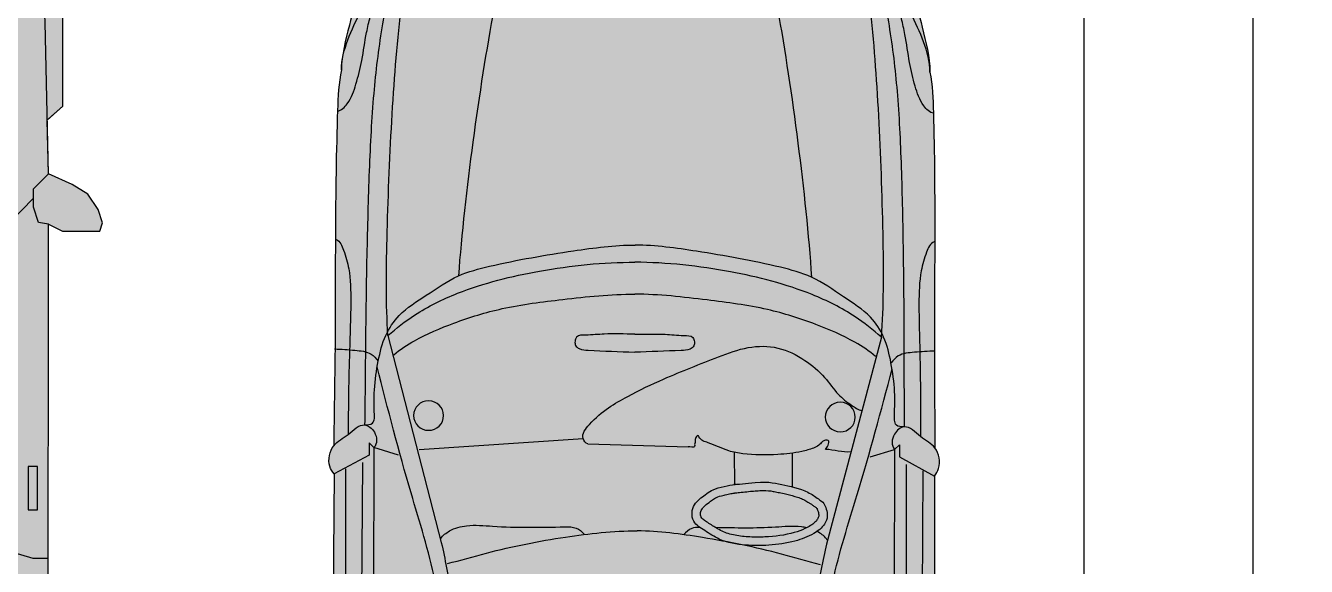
# Model space of a CAD drawing. Header units: metres. Extents: x 231 to 394, y -324 to -29.
# Drawn here: x 289.389 to 293.338, y -73.939 to -72.272 of the extents above; entities that cross this region are included whole.
import ezdxf

# ---------------------------------------------------------------- set-up
doc = ezdxf.new("R2010")
doc.units = ezdxf.units.M
for name, color, linetype in [('A-ACABADOS PISOS', 1, 'Continuous'), ('A-PISO', 30, 'Continuous'), ('AR-01-REC$0$A-AUTOS', 8, 'Continuous'), ('AR-01-REC$0$A-EXTERIOR', 8, 'Continuous')]:
    doc.layers.add(name, color=color, linetype=linetype)

# ---------------------------------------------------------------- blocks, each defined once
blk = doc.blocks.new('AR-01-REC$0$Honda Accord')
at = {"ltscale": 0.05, "true_color": 0xffffff}
h = blk.add_hatch(color=7, dxfattribs=at)
edge = h.paths.add_edge_path()
edge.add_spline(control_points=[(1.850993343818545, 3.040378769126846), (1.856412858430674, 3.047543158857706), (1.872934250810459, 3.073910134531388), (1.864920385917145, 3.110430999691628), (1.851880024788584, 3.127178845381195)], knot_values=[0, 0, 0, 0, 0.0248639989917332, 0.0846266562194066, 0.0846266562194066, 0.0846266562194066, 0.0846266562194066], degree=3, periodic=0)
edge.add_spline(control_points=[(1.85188002478995, 3.127178845379488), (1.85095896200832, 3.226073298316691), (1.846736977442589, 3.438807280154037), (1.847969206601279, 3.767517728378493), (1.843830004636489, 4.087728698668111), (1.836941754745995, 4.245367442590577), (1.828595884254839, 4.285800317096459)], knot_values=[0, 0, 0, 0, 0.2754165149917851, 0.5926247347584975, 0.9147883381493424, 1.029685620385832, 1.029685620385832, 1.029685620385832, 1.029685620385832], degree=3, periodic=0)
edge.add_spline(control_points=[(1.828595884254839, 4.285800317096459), (1.827519768373606, 4.332384869896487), (1.805497466679554, 4.416685626869025), (1.774440097301495, 4.538414691644562), (1.727458870171377, 4.642120489906233), (1.668860962258603, 4.732750068823406), (1.568894685924389, 4.806097547287206), (1.388985310057677, 4.908034647512637), (1.150749882668067, 4.917908970055805), (0.977374577037752, 4.93403560030481), (0.9188005445892904, 4.933824406377198)], knot_values=[0, 0, 0, 0, 0.1297640772883106, 0.2395322586305987, 0.349620480456465, 0.4450788961101054, 0.5341269358503383, 0.6880612609964615, 1.006703813721257, 1.167094244499252, 1.167094244499252, 1.167094244499252, 1.167094244499252], degree=3, periodic=0)
edge.add_spline(control_points=[(0.9188005445892904, 4.933824406377198), (0.8602265121408285, 4.933613212449586), (0.6869720048178201, 4.916236777320137), (0.4488139761861893, 4.904644775442534), (0.2696443551615479, 4.801412983687328), (0.1702095929204878, 4.727346546894181), (0.1122667462208559, 4.636296769833506), (0.066034572005295, 4.532254882292818), (0.0358558088363187, 4.410305025149), (0.0144419797046302, 4.325847655310893), (0.0137018170025007, 4.279256553755542)], knot_values=[0, 0, 0, 0, 0.1603904307779931, 0.4790329835027907, 0.6329673086489139, 0.7220153483891468, 0.8174737640427872, 0.9275619858686533, 1.03733016721094, 1.167094244499252, 1.167094244499252, 1.167094244499252, 1.167094244499252], degree=3, periodic=0)
edge.add_spline(control_points=[(0.0137018170025007, 4.279256553755542), (0.0056477284262845, 4.238764547726304), (-0.0001035958859726, 4.081080230685188), (-0.0022941757835307, 3.7608464377995), (0.0013083805290838, 3.432153421827706), (-0.0013794513028794, 3.219394526027484), (-0.0015873537674603, 3.120496002504863)], knot_values=[0, 0, 0, 0, 0.1148972822364895, 0.4370608856273348, 0.7542691053940473, 1.029685620385832, 1.029685620385832, 1.029685620385832, 1.029685620385832], degree=3, periodic=0)
edge.add_spline(control_points=[(-0.0015873537664939, 3.120496002506002), (-0.0145066056930697, 3.103654557103368), (-0.0222569071377999, 3.067076852827767), (-0.0055458097981765, 3.040829699876667), (-7.47730666982e-05, 3.033704577005435)], knot_values=[0, 0, 0, 0, 0.0597626572267513, 0.0846266562184844, 0.0846266562184844, 0.0846266562184844, 0.0846266562184844], degree=3, periodic=0)
edge.add_line((-7.47730666982e-05, 3.033704577005435), (0.0001703536784154, 0.7684327056126676))
edge.add_spline(control_points=[(0.000170353678387, 0.7684327056126679), (0.0111762680414548, 0.7512012266332704), (0.0237947418678194, 0.6976535133976542), (0.0488823036256767, 0.6003905432021384), (0.0652341690896796, 0.4300144340782027), (0.0847171952252401, 0.3130047184611158), (0.1049088387673313, 0.2195069701211878), (0.154938269362477, 0.1514682736309396), (0.2173961887218942, 0.1020589852032572), (0.3162011844671346, 0.0620931058924725), (0.4370632419092735, 0.0297807708235496), (0.548318378171617, 0.0109792301391281), (0.6111424810763728, 0.0082729649290059), (0.6257573870927635, 0.0073316895487778)], knot_values=[0, 0, 0, 0, 0.0566684323967537, 0.1494600822356002, 0.2816100106740611, 0.3929352697462535, 0.4816863440741734, 0.5429669312003871, 0.6228445222374382, 0.6979702117985584, 0.8336426131261339, 0.9656652935609988, 1.005770405806099, 1.005770405806099, 1.005770405806099, 1.005770405806099], degree=3, periodic=0)
edge.add_spline(control_points=[(0.6257573870927635, 0.0073316895487778), (0.7285310434925542, -0.0049348481537663), (0.8327036242485824, -0.0012609746150929), (0.9362325326942784, -0.0008876918500391)], knot_values=[0, 0, 0, 0, 0.2834881863081793, 0.2834881863081793, 0.2834881863081793, 0.2834881863081793], degree=3, periodic=0)
edge.add_spline(control_points=[(0.9362325326942784, -0.0008876918500391), (1.039761441140027, -0.0005144090848717), (1.143957806003272, -0.0034369897011857), (1.246640335211994, 0.0095703387064532)], knot_values=[0, 0, 0, 0, 0.2834881863081793, 0.2834881863081793, 0.2834881863081793, 0.2834881863081793], degree=3, periodic=0)
edge.add_spline(control_points=[(1.246640335211994, 0.0095703387064532), (1.261248073620296, 0.0106169789520436), (1.324051027974606, 0.0137762037849143), (1.435167692059368, 0.0333795259405179), (1.5557936000466, 0.0665625675286492), (1.654307829462228, 0.1072398990035026), (1.716407830292185, 0.1570982921842869), (1.765945327244225, 0.2254959861620591), (1.785462225528734, 0.3191369072110319), (1.804100978021748, 0.436284074320497), (1.81958437590211, 0.606774968341597), (1.843969913770509, 0.704216318235126), (1.856201922367889, 0.7578536321138927), (1.867083292904199, 0.7751640276621857)], knot_values=[0, 0, 0, 0, 0.0401051122451019, 0.1721277926799665, 0.3078001940075422, 0.3829258835686882, 0.4628034746057394, 0.5240840617319372, 0.6128351360598645, 0.7241603951320525, 0.856310323570513, 0.9491019734093598, 1.005770405806112, 1.005770405806112, 1.005770405806112, 1.005770405806112], degree=3, periodic=0)
edge.add_line((1.867083292904199, 0.7751640276621857), (1.850993343818513, 3.040378769126846))
for p, q in [((0.16300627955164, 3.462815907987986), (0.3320986126496754, 2.825204482690537)), ((1.684814833581669, 3.468302925223497), (1.520324767512336, 2.829488738666098)), ((0.1078600820067399, 3.131090644215986), (0.1079952252397637, 3.093609054618013)), ((0.1224205918917695, 3.116911243337198), (0.1078600820067399, 3.131090644215986)), ((1.068531355472062, 3.133514555559032), (0.7595721840321821, 3.125159463174441)), ((1.588480977988609, 3.116079647543299), (1.083184011329733, 3.150463315911906)), ((1.652044773578696, 3.099176263753292), (1.72789381416422, 3.122699921038134)), ((1.72789381416422, 3.122699921038134), (1.742351696598889, 3.136983950333274)), ((1.72789381416422, 3.122699921038134), (1.731253610247195, 2.190870076256484)), ((1.742351696598889, 3.136983950333274), (1.742486839831913, 3.099502360735299)), ((0.1079952252397637, 3.093609054618013), (-8.16433696096e-05, 3.034592268855475)), ((0.1224205918917695, 3.116911243337198), (0.1257803879748016, 2.185081398555553)), ((0.1984372914929812, 3.09393515159968), (0.1224205918917695, 3.116911243337198)), ((0.4378683825525818, 3.001913971051747), (0.4374924107063711, 3.106188688484848)), ((0.6147790748080715, 3.009001936144496), (0.6166107397859568, 3.106834515685931)), ((1.742486839831913, 3.099502360735299), (1.850986473515689, 3.041266460976883)), ((0.0355129909512206, 3.050316257068402), (0.0444647034870249, 1.666231808643486)), ((0.0869384193313485, 3.069996307166206), (0.0869133617462998, 1.978298508209604)), ((1.763713371802993, 3.076042069650496), (1.771610755055434, 1.984372835765043)), ((1.815279377637495, 3.056733364406568), (1.816308649335696, 1.672620350910506)), ((1.850986473515689, 3.041266460976883), (1.8670764226014, 0.7760517195122248)), ((-8.16433696096e-05, 3.034592268855475), (0.0001634833755323, 0.7693203974627068))]:
    blk.add_line(p, q)
for centre in [(0.290129060602654, 3.216564414486241), (1.559471098358388, 3.22114114105318)]:
    blk.add_ellipse(centre, major_axis=(0.04624889066057971, 0.0001667545244144), ratio=0.983266089403692, start_param=4.712388980363803, end_param=10.99557428754339)
for points, knots in [([(0.9187936742864355, 4.934712098227237), (0.860219641837974, 4.934500904299512), (0.6869651345149654, 4.917124469170174), (0.4488071058833347, 4.905532467292574), (0.2696374848586933, 4.802300675537367), (0.1702027226176332, 4.728234238744222), (0.1122598759180013, 4.637184461683546), (0.0660277017024404, 4.533142574142857), (0.03584893853352101, 4.411192716998924), (0.0144351094017756, 4.326735347160933), (0.0136949466995892, 4.280144245605582)], [0, 0, 0, 0, 0.1603904307779931, 0.4790329835027907, 0.6329673086489139, 0.7220153483891468, 0.8174737640427872, 0.9275619858686533, 1.03733016721094, 1.167094244499252, 1.167094244499252, 1.167094244499252, 1.167094244499252]), ([(0.9187936742864355, 4.934712098227237), (0.9773677067348976, 4.934923292154735), (1.150743012365154, 4.918796661905843), (1.388978439754821, 4.908922339362675), (1.568887815621538, 4.806985239137361), (1.668854091955753, 4.733637760673446), (1.727451999868579, 4.643008181756271), (1.77443322699858, 4.539302383494487), (1.805490596376758, 4.417573318719064), (1.827512898070805, 4.333272561746523), (1.828589013951985, 4.286688008946494)], [0, 0, 0, 0, 0.1603904307779931, 0.4790329835027907, 0.6329673086489139, 0.7220153483891468, 0.8174737640427872, 0.9275619858686533, 1.03733016721094, 1.167094244499252, 1.167094244499252, 1.167094244499252, 1.167094244499252]), ([(0.0136949466995892, 4.280144245605582), (0.0148220238016014, 4.343785635971926), (0.0681819323850467, 4.448484802972528), (0.1258381513712569, 4.586282013523145), (0.2217671265816838, 4.689336162411676), (0.3622466698956563, 4.774050212039923), (0.4863641745332947, 4.802021397153675), (0.5580262061585322, 4.811016583663559)], [0, 0, 0, 0, 0.1772572169944382, 0.3124950623797501, 0.4151677555160113, 0.5597242986382858, 0.7575411745586359, 0.7575411745586359, 0.7575411745586359, 0.7575411745586359]), ([(0.5580262061585322, 4.811016583663559), (0.5261838496713571, 4.701432783023959), (0.4772147960980837, 4.455665073863996), (0.4206153514925026, 4.08404574284816), (0.3870399504547512, 3.773729099138563), (0.3790290217461083, 3.647797985018542)], [0, 0, 0, 0, 0.3173741157027127, 0.6957599244951329, 1.047139902929262, 1.047139902929262, 1.047139902929262, 1.047139902929262]), ([(1.280443741330856, 4.813621324881751), (1.313075488080784, 4.704269991404203), (1.363815520446026, 4.458861792296601), (1.4230932722742, 4.087660266905799), (1.458544965955099, 3.777592506577433), (1.46746378642635, 3.651722434186467)], [0, 0, 0, 0, 0.3173741157027127, 0.6957599244951329, 1.047139902929262, 1.047139902929262, 1.047139902929262, 1.047139902929262]), ([(1.828589013951985, 4.286688008946494), (1.827003042638154, 4.350319617173449), (1.772889526764318, 4.454631279102841), (1.714241139366295, 4.59200914296332), (1.61757152603704, 4.694368860366353), (1.476484754954839, 4.778067697393909), (1.352168774787942, 4.805143133295699), (1.280443741330856, 4.813621324881751)], [0, 0, 0, 0, 0.1772572169944382, 0.3124950623797501, 0.4151677555159922, 0.559724298638291, 0.7575411745586412, 0.7575411745586412, 0.7575411745586412, 0.7575411745586412]), ([(0.16300627955164, 3.462815907987986), (0.1558298384693748, 3.559286452327909), (0.1563927031242846, 3.765960434929183), (0.1684934881020885, 4.133546873085832), (0.1881884244167812, 4.408439193781418), (0.2081027452523775, 4.573113479984042), (0.2141984279544735, 4.626996968596814)], [0, 0, 0, 0, 0.2693745823607027, 0.5745351499600924, 0.8853386944333156, 1.03631873318286, 1.03631873318286, 1.03631873318286, 1.03631873318286]), ([(1.684814833581669, 3.468302925223497), (1.691295430718215, 3.564822711239683), (1.689242236910245, 3.771487261407402), (1.67485162355237, 4.138978182451634), (1.653174927244636, 4.41372133401455), (1.632073643805625, 4.578247734777619), (1.625589561141597, 4.632085865918157)], [0, 0, 0, 0, 0.2693745823607027, 0.5745351499600935, 0.8853386944333168, 1.036318733182856, 1.036318733182856, 1.036318733182856, 1.036318733182856]), ([(0.1830551012113537, 4.58337554980187), (0.1676891829892233, 4.560583323773585), (0.1536602279757366, 4.500646941009563), (0.1306704926965684, 4.376010677524731), (0.1109105101155896, 4.198963508508199), (0.1010043645613072, 3.977990509911931), (0.0949011468345324, 3.678652386589873), (0.0936097273715594, 3.431588985279858), (0.0936807679843545, 3.260798036613437), (0.0929733645639052, 3.186150968494072)], [0, 0, 0, 0, 0.0761476441899357, 0.1659032532427238, 0.3556719840498816, 0.5698710681021171, 0.7823249081538508, 1.050047116179755, 1.257935617189634, 1.257935617189634, 1.257935617189634, 1.257935617189634]), ([(1.657046635938201, 4.588690158485406), (1.67257651133687, 4.566009330012207), (1.687037307983389, 4.506175669602836), (1.710925208294014, 4.381708427638042), (1.731961379408888, 4.204808352812506), (1.743460722617813, 3.983912533626037), (1.751361780219754, 3.684624903975076), (1.75443476145037, 3.437577238903031), (1.755595310841528, 3.266790218558071), (1.756840982270291, 3.192150192425514)], [0, 0, 0, 0, 0.0761476441899357, 0.165903253242729, 0.3556719840498834, 0.5698710681021206, 0.7823249081538542, 1.050047116179757, 1.257935617189634, 1.257935617189634, 1.257935617189634, 1.257935617189634]), ([(0.0025079417082187, 4.152868306976412), (0.0150112145397278, 4.15490531970954), (0.0418705778115813, 4.183419560392053), (0.0612066048089181, 4.238886409635938), (0.0786147710773284, 4.313783470502356), (0.0873735180462935, 4.383967664082092), (0.1004346360171857, 4.441389143283118), (0.1082983173351144, 4.469960229689604), (0.1116623087131378, 4.482679211211006)], [0, 0, 0, 0, 0.0347029883832781, 0.0959761012966898, 0.1659335997507608, 0.2471559363124847, 0.2929944240067189, 0.3295917587112938, 0.3295917587112938, 0.3295917587112938, 0.3295917587112938]), ([(1.840693525771856, 4.159496049970357), (1.82817588895486, 4.161442847569447), (1.80111160540085, 4.189762661706819), (1.781376104944258, 4.245088635054003), (1.763428302172174, 4.319858216803138), (1.7541636787021, 4.389977425503957), (1.740688829119195, 4.447303226894288), (1.732619323707725, 4.475816864766784), (1.729163702129284, 4.488511257561754)], [0, 0, 0, 0, 0.0347029883832781, 0.0959761012966898, 0.1659335997507608, 0.2471559363124847, 0.2929944240067127, 0.3295917587112949, 0.3295917587112949, 0.3295917587112949, 0.3295917587112949]), ([(0.0136949466995892, 4.280144245605582), (0.0056408581234299, 4.239652239576344), (-0.0001104661887704, 4.081967922535341), (-0.0023010460863285, 3.761734129649653), (0.0013015102262292, 3.433041113677632), (-0.0013863216057908, 3.220282217877638), (-0.0015942240703149, 3.121383694354903)], [0, 0, 0, 0, 0.1148972822364895, 0.4370608856273348, 0.7542691053940473, 1.029685620385832, 1.029685620385832, 1.029685620385832, 1.029685620385832]), ([(1.828589013951985, 4.286688008946494), (1.836934884443196, 4.246255134440501), (1.843823134333634, 4.088616390518041), (1.847962336298424, 3.768405420228532), (1.846730107139735, 3.439694972004076), (1.850952091705464, 3.226960990166727), (1.851873154487096, 3.128066537229415)], [0, 0, 0, 0, 0.1148972822364895, 0.4370608856273348, 0.7542691053940473, 1.029685620385832, 1.029685620385832, 1.029685620385832, 1.029685620385832]), ([(0.0009445802661807, 3.757137567267931), (0.0131494106205727, 3.751869919523301), (0.0280197760854739, 3.717053738833897), (0.0461228404029461, 3.65496409060904), (0.0486428140177699, 3.548234820893982), (0.0430642605172997, 3.379137450970687), (0.0423581812659412, 3.242270470011703), (0.0423960345357008, 3.156337714226651)], [0, 0, 0, 0, 0.036499173349975, 0.0923739305069762, 0.1867836629064857, 0.3273982428615445, 0.5667067597200361, 0.5667067597200361, 0.5667067597200361, 0.5667067597200361]), ([(1.844749940537639, 3.763785572868982), (1.832583412970589, 3.758430052007383), (1.81796449659893, 3.723507545067377), (1.80030963673582, 3.661288968439748), (1.798559362544695, 3.554544301963232), (1.80535714661724, 3.385491556034935), (1.807050167031006, 3.248633225245042), (1.80763198320645, 3.162702430767127)], [0, 0, 0, 0, 0.036499173349975, 0.0923739305069762, 0.1867836629064857, 0.3273982428615451, 0.5667067597200363, 0.5667067597200363, 0.5667067597200363, 0.5667067597200363]), ([(0.1229083850065839, 3.206518417026587), (0.1228015976731475, 3.236055309183483), (0.1197352694905211, 3.29550608551608), (0.1319972804703033, 3.381569671959823), (0.1508390044496386, 3.461603355747342), (0.1996240474119608, 3.536177770841391), (0.2843066318669988, 3.588241979723988), (0.371329741887026, 3.651582242130301), (0.5277277108526468, 3.693125130871067), (0.708691947393705, 3.724767356048573), (0.8593394234788169, 3.746482301268314), (0.9228968376454266, 3.746711463225779)], [0, 0, 0, 0, 0.0822559043405136, 0.1651739975256024, 0.2413831572346481, 0.3093898530920074, 0.4053477897991192, 0.5115074020435953, 0.6033493020972394, 0.8436347970298115, 1.01767098015091, 1.01767098015091, 1.01767098015091, 1.01767098015091]), ([(1.726759868728807, 3.212301247403843), (1.726653660227073, 3.24183814164769), (1.729291204044985, 3.301309483802583), (1.716408899988069, 3.387282410163152), (1.69699053614997, 3.467178143772343), (1.647668999115724, 3.541398826792828), (1.562613176957114, 3.592851028626228), (1.475135577500311, 3.655562113073071), (1.318442105587253, 3.695976122541878), (1.137254399359932, 3.726312576407848), (0.9864542518122638, 3.746940625183128), (0.9228968376454266, 3.746711463225779)], [0, 0, 0, 0, 0.0822559043405136, 0.1651739975256024, 0.2413831572346403, 0.3093898530920152, 0.4053477897991045, 0.5115074020435803, 0.6033493020972517, 0.8436347970298236, 1.01767098015092, 1.01767098015092, 1.01767098015092, 1.01767098015092]), ([(0.16300627955164, 3.462815907987986), (0.1889936339396476, 3.485298032579407), (0.2546946974734132, 3.537955928375708), (0.4094218704131853, 3.614321319294504), (0.6387942004672901, 3.672646375076736), (0.8244825875551404, 3.693416476393281), (0.9230877156066716, 3.693772006026506)], [0, 0, 0, 0, 0.0947758976503685, 0.2311242171015923, 0.4700258741958085, 0.7400315115747098, 0.7400315115747098, 0.7400315115747098, 0.7400315115747098]), ([(1.684814833581669, 3.468302925223497), (1.65866603434486, 3.490597068236866), (1.592586958456793, 3.542779818920848), (1.437313131083245, 3.618027473428353), (1.207526177787229, 3.674696989231732), (1.021692843658202, 3.694127535659845), (0.9230877156066716, 3.693772006026506)], [0, 0, 0, 0, 0.0947758976503685, 0.2311242171016175, 0.4700258741958336, 0.7400315115747348, 0.7400315115747348, 0.7400315115747348, 0.7400315115747348]), ([(0.1811028292054024, 3.403225721485453), (0.2005693285853189, 3.420010942366956), (0.2596142843860056, 3.458572191233542), (0.3718259320801016, 3.507080072058668), (0.524140639819253, 3.555283260979763), (0.7123148162597508, 3.579235528768887), (0.8490475167274971, 3.595187658649023), (0.9234422031617858, 3.595455895363556)], [0, 0, 0, 0, 0.0708921678036178, 0.1925845607119855, 0.3348457455278091, 0.5072814278406148, 0.7109927877385362, 0.7109927877385362, 0.7109927877385362, 0.7109927877385362]), ([(1.66714846438012, 3.408583792309513), (1.647561431468178, 3.425228202177433), (1.58823994238136, 3.463362670210471), (1.475681417731524, 3.511060122019217), (1.323023072884412, 3.558163703245326), (1.134681067158938, 3.580758408169571), (0.9978368895960747, 3.595724132078089), (0.9234422031617858, 3.595455895363556)], [0, 0, 0, 0, 0.0708921678036178, 0.1925845607119597, 0.3348457455278104, 0.507281427840588, 0.7109927877385378, 0.7109927877385378, 0.7109927877385378, 0.7109927877385378]), ([(1.068531355472062, 3.133514555559032), (1.07550268971491, 3.136341781978216), (1.093143582003134, 3.15835498188062), (1.055865181437612, 3.205582391696566), (1.009260575869435, 3.244352931306707), (0.9298478536109391, 3.290120984082701), (0.8176127782892043, 3.343291704644457), (0.6926932450437866, 3.391358771188946), (0.5770476902531831, 3.435983485958559), (0.4805240680963456, 3.436327131745201), (0.4001215157015017, 3.395887398502395), (0.3389001530884192, 3.344033860321133), (0.3010889157382357, 3.288034243013612), (0.2610641074435042, 3.255899640335201), (0.2344825419886851, 3.23963599049739), (0.2231173088680711, 3.236149929842782)], [0, 0, 0, 0, 0.5272875804596971, 1.647451295278326, 3.487557988810058, 5.099072907082154, 7.968656938695363, 12.23831327532788, 14.47518702348805, 16.61375652672607, 18.74420214397056, 20.63934285726617, 22.22338886570531, 23.4527314138935, 24.2865286028062, 24.2865286028062, 24.2865286028062, 24.2865286028062]), ([(0.923886759538478, 3.472159454374832), (0.8925792264106197, 3.472070730093947), (0.84035113907399, 3.474050582953962), (0.7851243185745906, 3.467618024873899), (0.7450438353048148, 3.46838623838596), (0.7392130672089671, 3.449071805249218), (0.7400093569159216, 3.434438683099302), (0.7569334232069045, 3.422457253665127), (0.8197928089324781, 3.420131811653959), (0.8763923848160023, 3.417829797691296), (0.9240873310961624, 3.416531505878082)], [0, 0, 0, 0, 0.0857276866714615, 0.1381048287220763, 0.1641986386418207, 0.1769751223271088, 0.1890325360309019, 0.202812882293829, 0.2286049423553659, 0.3592553559652321, 0.3592553559652321, 0.3592553559652321, 0.3592553559652321]), ([(0.923886759538478, 3.472159454374832), (0.9551941184622328, 3.472296493703196), (1.007406570968699, 3.474652916297257), (1.06267834128616, 3.468618770797206), (1.102752242801072, 3.469675988132848), (1.108722137327134, 3.450404103343544), (1.108031389020853, 3.435765619544667), (1.091194161873064, 3.42366246073891), (1.028353179466565, 3.420883794776159), (0.9717716752041686, 3.418173696277448), (0.9240873310961624, 3.416531505878082)], [0, 0, 0, 0, 0.0857276866714615, 0.1381048287220763, 0.1641986386418207, 0.1769751223271088, 0.1890325360309019, 0.202812882293829, 0.2286049423553379, 0.3592553559652326, 0.3592553559652326, 0.3592553559652326, 0.3592553559652326]), ([(-0.0011366295803137, 3.419733084388439), (0.0197727011068045, 3.419544658374431), (0.0564819878367493, 3.416471303294997), (0.1085014955312735, 3.412458556363732), (0.12683003511407, 3.391627415995912), (0.1336631970230846, 3.383443867894242)], [0, 0, 0, 0, 1.462158787484419, 2.651105013609529, 3.386320643224712, 3.386320643224712, 3.386320643224712, 3.386320643224712]), ([(1.849264148893128, 3.426404870361352), (1.82835672060915, 3.42606567027235), (1.791670550555323, 3.422727681290438), (1.739681331641038, 3.418339921566484), (1.721503483741374, 3.397377154144463), (1.714729511762159, 3.389144544301075)], [0, 0, 0, 0, 1.462158787484419, 2.651105013609529, 3.386320643224712, 3.386320643224712, 3.386320643224712, 3.386320643224712]), ([(0.1895222027875738, 1.072941824778808), (0.2026518984485241, 1.090080067644976), (0.2291624752400329, 1.128582191114787), (0.2452126424852585, 1.210746465204465), (0.2856670648540406, 1.302176637710202), (0.3154729938521276, 1.426808605076416), (0.3395091488941679, 1.572610205086903), (0.3576450505616739, 1.794264080885795), (0.3477774066238643, 2.053287335477421), (0.3491432387848779, 2.300741734346273), (0.3418624163018384, 2.511657189860898), (0.318131133659252, 2.726583024831938), (0.2225749059514632, 3.016220482798189), (0.1646622022566666, 3.235990144163336), (0.1299368823146969, 3.365606072440868)], [0, 0, 0, 0, 0.0597496792244547, 0.1269278264630773, 0.2300341216699886, 0.3366745036381951, 0.4822248842625961, 0.6413237121885881, 0.9549056111732628, 1.203173400679397, 1.330375148798978, 1.542773415638618, 1.802260924455368, 2.175545030306999, 2.175545030306999, 2.175545030306999, 2.175545030306999]), ([(1.675533186443347, 1.078299770663529), (1.662280246820303, 1.095342888571962), (1.635492717199925, 1.133652840938679), (1.618850473645665, 1.215699239609079), (1.577737792296688, 1.306835314606469), (1.547033906469353, 1.431249108407994), (1.521946988548594, 1.576873590773175), (1.502213193338234, 1.798390923983219), (1.510212741844356, 2.057478600339774), (1.507062530333288, 2.30491671620814), (1.512822234101266, 2.515879190509622), (1.535003051123649, 2.730970565674057), (1.628468193835459, 3.021289557144882), (1.68479461393886, 3.241471117917285), (1.718584359456004, 3.371334083408669)], [0, 0, 0, 0, 0.0597496792244696, 0.1269278264630922, 0.2300341216700034, 0.3366745036382101, 0.4822248842626108, 0.6413237121886031, 0.9549056111732775, 1.203173400679412, 1.330375148798988, 1.542773415638636, 1.802260924455379, 2.175545030307008, 2.175545030307008, 2.175545030307008, 2.175545030307008]), ([(0.0929733645639052, 3.186150968494072), (0.1011890627419538, 3.187346958098942), (0.1184785134468901, 3.186118472232918), (0.1219216296720182, 3.201427043181751), (0.1229083850065839, 3.206518417026587)], [0, 0, 0, 0, 0.0227413209926744, 0.0371747861392139, 0.0371747861392139, 0.0371747861392139, 0.0371747861392139]), ([(1.756840982270291, 3.192150192425514), (1.748616873318695, 3.193286906831076), (1.731336730859965, 3.19193377719614), (1.727783312740344, 3.207217121513053), (1.726759868728807, 3.212301247403843)], [0, 0, 0, 0, 0.0227413209926468, 0.0371747861391967, 0.0371747861391967, 0.0371747861391967, 0.0371747861391967]), ([(-8.16433696096e-05, 3.034592268855475), (-0.0055526801010311, 3.041717391726701), (-0.0222637774407114, 3.067964544677919), (-0.0097859610467859, 3.126853851283044), (0.0437063230701559, 3.151945104919605), (0.0856945322877627, 3.199358251395323), (0.1311853410308307, 3.164579880832206), (0.1334585587627279, 3.128228359817056), (0.1224205918917695, 3.116911243337198)], [0, 0, 0, 0, 0.0248639989917332, 0.0846266562163718, 0.1362470719176194, 0.1900683211478188, 0.2245198725716832, 0.2681841336441373, 0.2681841336441373, 0.2681841336441373, 0.2681841336441373]), ([(0.3355741350729053, 3.116715488540761), (0.3329048126342704, 3.120943670963696), (0.3272695723351566, 3.127693066280812), (0.3234198927521865, 3.144838944246087), (0.333433427084204, 3.146029741023312), (0.3401162294485706, 3.144762378043083), (0.3478366306808615, 3.138500502859301), (0.3566433044989329, 3.127776407166606), (0.3786538015341724, 3.118290694866799), (0.4204544292473733, 3.106471685825226), (0.4938169983951488, 3.098888448484443), (0.5694455419419759, 3.099322991144732), (0.6423926849668951, 3.112030577328369), (0.6857963257132573, 3.135455462833647), (0.7213349593020288, 3.144197137481), (0.7287806774740793, 3.162047303592884), (0.7345984655620745, 3.156146779490768), (0.7379977989346307, 3.149363565063821), (0.7371265072514765, 3.140122620283364), (0.7397488797412584, 3.132489444677048), (0.7369101316870419, 3.119331148839818), (0.7527653229400662, 3.124975387223571), (0.7595721840321821, 3.125159463174441)], [0, 0, 0, 0, 0.0138597044917167, 0.027830361258106, 0.0329137449817013, 0.0379971021532664, 0.0465756111326859, 0.0592704458308368, 0.076221421134207, 0.1105990613900078, 0.1789801045320964, 0.2766959354785217, 0.3173629153489381, 0.3800771187216906, 0.4110544461815477, 0.4160421168598905, 0.4210283697515667, 0.4277211774754558, 0.438743286986216, 0.4448131032587983, 0.4508005499914591, 0.4694463160207903, 0.4694463160207903, 0.4694463160207903, 0.4694463160207903]), ([(1.850986473515689, 3.041266460976883), (1.856405988127763, 3.048430850707743), (1.872927380507663, 3.074797826381427), (1.860025232706535, 3.13359562324922), (1.806353404221879, 3.158300487065957), (1.764024386447176, 3.205409620217208), (1.718785550283401, 3.170304115781732), (1.7167745255866, 3.133937147546247), (1.72789381416422, 3.122699921038134)], [0, 0, 0, 0, 0.0248639989917332, 0.0846266562163718, 0.1362470719176194, 0.1900683211478188, 0.2245198725716604, 0.2681841336441141, 0.2681841336441141, 0.2681841336441141, 0.2681841336441141]), ([(0.6147790748080715, 3.009001936144496), (0.6005095000254264, 3.011502513396521), (0.6787873274458056, 2.999141320925102), (0.7006016496690413, 2.981041450317431), (0.7392207294765021, 2.953417372608555), (0.7495196299046559, 2.921904282388482), (0.7434220291713436, 2.887814107300298), (0.7053013159081465, 2.865096144030983), (0.6560483830590746, 2.832099494952672), (0.5856327373235521, 2.819855958144897), (0.5070376629144298, 2.820116225604008), (0.4352098708186267, 2.829965254759032), (0.3760936304303489, 2.852175860945521), (0.3397068960012765, 2.879702894048819), (0.3277383470475874, 2.909730543537305), (0.3325696391570736, 2.931830512110877), (0.3396040246818492, 2.951908224122006), (0.3621859468757711, 2.967384434977588), (0.4005060220399932, 2.994435421357706), (0.4864518277111378, 3.010955335776087), (0.5203736839352777, 3.020917128044402), (0.6284740053694426, 3.006602058618), (0.6147790748080715, 3.009001936144496)], [0, 0, 0, 0, 0.0396899594288991, 0.0896340037096596, 0.1312499810561335, 0.1542862157002941, 0.1797268199962483, 0.2207266217996366, 0.2680991407440647, 0.3447664897443913, 0.4095645020962066, 0.4843001208430498, 0.5415149886030437, 0.5817686637341171, 0.6060665441749375, 0.6262474253611316, 0.6436722375040645, 0.6634685700176949, 0.6988790869095391, 0.7758465355839687, 0.8696393944446255, 0.9077310157190256, 0.9077310157190256, 0.9077310157190256, 0.9077310157190256]), ([(0.6171218287067026, 2.982399345640373), (0.6212216127758288, 2.981663796070392), (0.626254303545098, 2.980727572944601), (0.6373029805891142, 2.978537860571237), (0.6433820465854599, 2.977255460603032), (0.6598181768069102, 2.973369021822122), (0.6667465019612868, 2.970979661277738), (0.6765548760073179, 2.966593281120253), (0.6796125846409231, 2.964634544600471), (0.685763245649442, 2.960186700421444), (0.6877933024906915, 2.958653293468271), (0.6962255259979051, 2.952330302554968), (0.7026125310440838, 2.947646634326359), (0.710737172539867, 2.940318108443194), (0.7133230233825734, 2.93760505439593), (0.7169114253798929, 2.932947075376203), (0.7180211448250324, 2.931044797764456), (0.7198320895687138, 2.926822572059791), (0.720456580803644, 2.924610240995886), (0.7213240041478193, 2.918601388751426), (0.7210234046418427, 2.914433523464822), (0.7197040893034077, 2.909900595416047), (0.7192181518923653, 2.908739065784744), (0.7177961901120702, 2.906104619412417), (0.7162314250190625, 2.904108291463103), (0.710795498834303, 2.899239462316245), (0.7069958395458423, 2.896499364342616), (0.697922951145616, 2.89061039110595), (0.6924962125152965, 2.887266398058045), (0.6824599878055173, 2.8809014895686), (0.6776678485669854, 2.877860124345828), (0.6666449993536239, 2.871180646263951), (0.6605572668840713, 2.867755741329574), (0.6484805396466717, 2.862014695482457), (0.6421950145717423, 2.859598925542741), (0.6287697985959844, 2.855402949074118), (0.6217251430278188, 2.853663042849006), (0.5998910059261411, 2.849381665380973), (0.5843445442820061, 2.847764142052937), (0.553453502893577, 2.846105204956641), (0.5380515595037727, 2.846117831136779), (0.4915560244324715, 2.848269993263783), (0.4605012935740282, 2.852260054692008), (0.4203827761964213, 2.863796441248267), (0.4093947572842771, 2.867763703998773), (0.3931766254107478, 2.875372235534881), (0.3874095964696115, 2.878464755654817), (0.3767888148827599, 2.885057844082551), (0.3721099448390268, 2.888499661741886), (0.364971241081067, 2.895177514415535), (0.3623245001690256, 2.898363490905578), (0.3582771254092753, 2.905056872388286), (0.3569885445889176, 2.908516339886546), (0.3563014421548891, 2.912541158987662), (0.3562553969913742, 2.913592913766933), (0.3565427280745174, 2.917055787350363), (0.3569273639725756, 2.919272783262043), (0.3582003036837895, 2.924415460567047), (0.3590955220454665, 2.927504282969377), (0.360619155913499, 2.931918049616001), (0.3613420474490871, 2.933445684656022), (0.3621123052151081, 2.934730991044148), (0.3622029645538609, 2.934854732972437), (0.3630360619009441, 2.935775891880437), (0.3637186413364779, 2.936440005157578), (0.3662861697376078, 2.938581262597836), (0.3686529304300468, 2.94027683458853), (0.3740909062727004, 2.944043310007142), (0.3766852073063964, 2.945846413528897), (0.3815656678685022, 2.949199984222445), (0.3839349319368656, 2.950805732493448), (0.3908984667758963, 2.955374880256837), (0.3953433674929291, 2.958084691941961), (0.4041963918290625, 2.962747382848534), (0.4088443936704229, 2.964815470870462), (0.4189936561647036, 2.968724807658986), (0.4243885703940313, 2.970517974779453), (0.4409956940438937, 2.975439414505671), (0.4526049276243802, 2.978097584355397), (0.4700449447458104, 2.981871662087995), (0.4764490723792696, 2.983234529036054), (0.4876871583330475, 2.985696408881607), (0.4925729454963367, 2.986749302964426), (0.506549135758606, 2.989228983824773), (0.515367893161484, 2.990194209486048), (0.5349033603750704, 2.989990826893176), (0.5411216036879145, 2.98975175007115), (0.5540347686699951, 2.988909387901458), (0.5603569997451551, 2.988392830946962), (0.58150121628856, 2.986346288106346), (0.5994221115524019, 2.984172944414126), (0.6111987079496279, 2.982875266396601), (0.6128524816323611, 2.982698681243959), (0.6149687019887742, 2.982515723232381), (0.6155136078477048, 2.982468967586442), (0.6165807451527334, 2.982417310933442), (0.6168238155638923, 2.982407158496698), (0.6171218287067026, 2.982399345640373)], [0.4970331518743195, 0.4970331518743195, 0.4970331518743195, 0.4970331518743195, 0.7234440976721923, 0.7234440976721923, 0.9746358111319036, 0.9746358111319036, 1.50964033877237, 1.50964033877237, 2.044644866412839, 2.044644866412839, 2.271060810932449, 2.271060810932449, 2.862376324879863, 2.862376324879863, 3.217653772372462, 3.217653772372462, 3.537253070677372, 3.537253070677372, 3.856852368982283, 3.856852368982283, 4.368613159126637, 4.368613159126637, 4.584626911114892, 4.584626911114892, 4.992689984759342, 4.992689984759342, 5.400753058403798, 5.400753058403798, 5.808816132048253, 5.808816132048253, 6.216879205692706, 6.216879205692706, 6.778715798636853, 6.778715798636853, 7.350370525239848, 7.350370525239848, 7.922025251842843, 7.922025251842843, 9.065334705048837, 9.065334705048837, 10.20864415825482, 10.20864415825482, 12.4952630646668, 12.4952630646668, 13.40989555546501, 13.40989555546501, 13.92908799447, 13.92908799447, 14.44828043347499, 14.44828043347499, 14.90988462109999, 14.90988462109999, 15.37148880872501, 15.37148880872501, 15.62523953239991, 15.62523953239991, 15.87899025607482, 15.87899025607482, 16.12087491770187, 16.12087491770187, 16.36275957932892, 16.36275957932892, 16.516350448465, 16.516350448465, 16.66994131760109, 16.66994131760109, 16.92152084233934, 16.92152084233934, 17.1366760113884, 17.1366760113884, 17.35183118043746, 17.35183118043746, 17.78214151853557, 17.78214151853557, 18.20497447847547, 18.20497447847547, 18.62780743841536, 18.62780743841536, 19.47347335829514, 19.47347335829514, 19.97892280272601, 19.97892280272601, 20.48437224715687, 20.48437224715687, 21.47511887508725, 21.47511887508725, 21.85914421187706, 21.85914421187706, 22.16288355239377, 22.16288355239377, 22.77036223342717, 22.77036223342717, 22.90049326286089, 22.90049326286089, 22.95122122653483, 22.95122122653483, 22.96429810070754, 22.96429810070754, 22.96429810070754, 22.96429810070754]), ([(1.52168790248672, 2.841727123795067), (1.515574714094869, 2.851943277316308), (1.490297645345068, 2.871195201935162), (1.434285947447479, 2.886779937576875), (1.31399481631516, 2.874115944512595), (1.204970074087129, 2.877404423533222), (1.103866026287761, 2.878446925036996), (1.086519034750978, 2.863408229405647), (1.079444795480102, 2.855122879312261)], [0, 0, 0, 0, 0.8429982473716691, 2.122874509014462, 3.997598544710319, 9.174838167250943, 10.01272160502018, 10.75133556680055, 10.75133556680055, 10.75133556680055, 10.75133556680055]), ([(0.3306472610737805, 2.837432719935804), (0.3366866209635495, 2.847692690559712), (0.3480860065147644, 2.856505479697489), (0.3604203050537384, 2.863067836320738), (0.3619670258209187, 2.863849852177051)], [0, 0, 0, 0, 0.8429982473716691, 0.9626806120840252, 0.9626806120840252, 0.9626806120840252, 0.9626806120840252]), ([(0.351315965197019, 2.760920455909398), (0.3916673451355185, 2.77086772851112), (0.5107189842363786, 2.807466218322247), (0.6991449337391791, 2.84473116999868), (0.8489409982298942, 2.86536976064201), (0.9164530185251201, 2.865613181286335)], [0, 0, 0, 0, 0.1139078886580568, 0.3411538707748502, 0.5260187599620019, 0.5260187599620019, 0.5260187599620019, 0.5260187599620019]), ([(0.3938583638504005, 2.875155453659201), (0.3990769156755239, 2.876337126266435), (0.4308157263470511, 2.881831548609625), (0.5255690078163602, 2.872546466659855), (0.6114902510547344, 2.874270500910256), (0.6740522589181259, 2.875671360249497)], [1.749252700897494, 1.749252700897494, 1.749252700897494, 1.749252700897494, 2.122874509014462, 3.997598544710319, 8.307431816899932, 8.307431816899932, 8.307431816899932, 8.307431816899932]), ([(0.7237917014010427, 2.876595658282326), (0.7322577965359491, 2.876466219917007), (0.7510898563326995, 2.874689909500716), (0.7656484700157498, 2.862251301805031), (0.772782271723971, 2.854017180077676)], [9.436432373430812, 9.436432373430812, 9.436432373430812, 9.436432373430812, 10.01272160502018, 10.75133556680063, 10.75133556680063, 10.75133556680063, 10.75133556680063]), ([(1.501571472242603, 2.765067805308831), (1.461149410814159, 2.774723842022919), (1.341826844402961, 2.810331900764026), (1.146945960334934, 2.848471822548502), (0.9903498594617608, 2.865879622974373), (0.9164530185251201, 2.865613181286335)], [0, 0, 0, 0, 0.1139078886580294, 0.3411538707748505, 0.5435020045044892, 0.5435020045044892, 0.5435020045044892, 0.5435020045044892]), ([(0.3320986126496754, 2.825204482690537), (0.3388435217545142, 2.799724015716149), (0.3510864401845614, 2.732916199465193), (0.3749616645744444, 2.626516174468974), (0.3847246702438573, 2.500051818811243), (0.396504037880023, 2.276950758590146), (0.3981054866341955, 1.969172903890807), (0.4126579180223493, 1.615801230226565), (0.3956604221343431, 1.310432998792405), (0.3482029396418815, 1.048938477262139), (0.2997894137747343, 0.8005925571294483), (0.3101619427043563, 0.5423196237828734), (0.3082838064831625, 0.3120464353833086), (0.3165488297146643, 0.2081097699207248), (0.3169769923788143, 0.1995107840106129)], [0, 0, 0, 0, 0.0733252372542219, 0.1888964821516918, 0.3030393003446223, 0.4258209451540914, 0.8112424228585595, 1.159737155419859, 1.410579568502875, 1.66062269032882, 1.899626526969706, 2.111450368672791, 2.377727443740244, 2.401703019596872, 2.401703019596872, 2.401703019596872, 2.401703019596872]), ([(1.520324767512448, 2.829488738666213), (1.513763775606066, 2.803960296072319), (1.50200293237887, 2.737065932105678), (1.478895588441931, 2.630496507245423), (1.470044781911695, 2.503965037818375), (1.459874521392888, 2.280784836244377), (1.460492526744334, 1.973003435651321), (1.448488667123315, 1.619536010898284), (1.467687757540631, 1.314298289502403), (1.517029665516959, 1.053152786856685), (1.567232776319743, 0.8051624378528002), (1.558722945318239, 0.5468214224636087), (1.561900998107689, 0.3165664646070354), (1.55438568596381, 0.2125729017300273), (1.554019542455848, 0.2039710518777156)], [0, 0, 0, 0, 0.0733252372542277, 0.1888964821516976, 0.3030393003446282, 0.4258209451540972, 0.8112424228585652, 1.159737155419864, 1.410579568502881, 1.66062269032882, 1.899626526969709, 2.111450368672795, 2.377727443740248, 2.401703019596876, 2.401703019596876, 2.401703019596876, 2.401703019596876])]:
    blk.add_open_spline(points, degree=3, knots=knots)
blk.add_open_spline([(0.2569639469229818, 3.108906938444873), (0.2832521267547767, 3.107342991965423), (0.3092534707879812, 3.115815944172823), (0.3355741350729053, 3.116715488540761)], degree=3)
blk = doc.blocks.new('AR-01-REC$0$suburban')
at = {"true_color": 0xffffff}
h = blk.add_hatch(color=7, dxfattribs=at)
edge = h.paths.add_edge_path()
edge.add_line((88.32197587333707, 355.7109415985703), (88.35520932811636, 355.7848782323176))
edge.add_line((88.35520932811636, 355.7848782323176), (88.3849083077734, 355.8329321285978))
edge.add_line((88.3849083077734, 355.8329321285978), (88.43182740594051, 355.8648430120735))
edge.add_line((88.43182740594051, 355.8648430120735), (88.47309386281239, 355.8775466183099))
edge.add_line((88.47309386281239, 355.8775466183099), (88.49894693967161, 355.8694010968956))
edge.add_line((88.49894693967161, 355.8694010968956), (88.49894693967161, 355.7546241834789))
edge.add_line((88.49894693967161, 355.7546241834789), (88.4765997140675, 355.7111646141008))
edge.add_line((88.4765997140675, 355.7111646141008), (91.21888870243009, 355.709465349595))
edge.add_line((91.21888870243009, 355.709465349595), (91.27960679449933, 355.7519392006773))
edge.add_line((91.27960679449933, 355.7519392006773), (91.99455543026346, 355.7519392006773))
edge.add_line((91.99455543026346, 355.7519392006773), (92.08411264101886, 355.7064310965311))
edge.add_arc((92.10291593236529, 355.4526158168992), 0.2545108247994228, 1.4757652924483864, 94.23687962489169, ccw=False)
edge.add_line((92.35734233789861, 355.4591705180725), (92.37704483305342, 354.6944010968955))
edge.add_line((92.37704483305342, 354.6944010968955), (92.35734233789861, 353.9296316757186))
edge.add_arc((92.10291593236529, 353.9361863768919), 0.2545108247994139, 265.76312037510826, 358.5242347075515, ccw=False)
edge.add_line((92.08411264101886, 353.68237109726), (91.99455543026346, 353.6368629931138))
edge.add_line((91.99455543026346, 353.6368629931138), (91.27960679449933, 353.6368629931138))
edge.add_line((91.27960679449933, 353.6368629931138), (91.21888870243009, 353.6793368441961))
edge.add_line((91.21888870243009, 353.6793368441961), (88.4765997140675, 353.6776375796903))
edge.add_line((88.4765997140675, 353.6776375796903), (88.49894693967161, 353.6341780103122))
edge.add_line((88.49894693967161, 353.6341780103122), (88.49894693967161, 353.5194010968955))
edge.add_line((88.49894693967161, 353.5194010968955), (88.47309386281239, 353.5112555754812))
edge.add_line((88.47309386281239, 353.5112555754812), (88.43182740594051, 353.5239591817176))
edge.add_line((88.43182740594051, 353.5239591817176), (88.3849083077734, 353.5558700651933))
edge.add_line((88.3849083077734, 353.5558700651933), (88.35520932811636, 353.6039239614735))
edge.add_line((88.35520932811636, 353.6039239614735), (88.32197587333707, 353.6778605952207))
edge.add_line((88.32197587333707, 353.6778605952207), (88.15608730100975, 353.6814999226424))
edge.add_line((88.15608730100975, 353.6814999226424), (88.11282013071758, 353.6332176464502))
edge.add_line((88.11282013071758, 353.6332176464502), (87.55889677734552, 353.6332176464502))
edge.add_line((87.55889677734552, 353.6332176464502), (87.13908196660094, 353.7218360497122))
edge.add_line((87.13908196660094, 353.7218360497122), (87.02816333622803, 353.7831404835878))
edge.add_line((87.02816333622803, 353.7831404835878), (86.9892543410594, 353.8310707123233))
edge.add_line((86.9892543410594, 353.8310707123233), (86.95149602535224, 353.8310707123233))
edge.add_line((86.95149602535224, 353.8310707123233), (86.81226839031405, 354.0950931587477))
edge.add_line((86.81226839031405, 354.0950931587477), (86.75751894703416, 354.3098928177473))
edge.add_line((86.75751894703416, 354.3098928177473), (86.72704483305341, 354.6944010968955))
edge.add_line((86.72704483305341, 354.6944010968955), (86.75751894703416, 355.0789093760438))
edge.add_line((86.75751894703416, 355.0789093760438), (86.81226839031405, 355.2937090350434))
edge.add_line((86.81226839031405, 355.2937090350434), (86.95149602535224, 355.5577314814678))
edge.add_line((86.95149602535224, 355.5577314814678), (86.9892543410594, 355.5577314814678))
edge.add_line((86.9892543410594, 355.5577314814678), (87.02816333622803, 355.6056617102033))
edge.add_line((87.02816333622803, 355.6056617102033), (87.13908196660094, 355.6669661440789))
edge.add_line((87.13908196660094, 355.6669661440789), (87.55889677734552, 355.7555845473408))
edge.add_line((87.55889677734552, 355.7555845473408), (88.11282013071758, 355.7555845473408))
edge.add_line((88.11282013071758, 355.7555845473408), (88.15608730100972, 355.7073022711487))
edge.add_line((88.15608730100972, 355.7073022711487), (88.32197587333707, 355.7109415985703))
for points in [[(92.35734233789861, 353.9296316757186, -0.4283997230784686), (92.08411264101886, 353.68237109726), (91.99455543026346, 353.6368629931138), (91.27960679449933, 353.6368629931138), (91.21888870243009, 353.6793368441961), (88.4765997140675, 353.6776375796903), (88.49894693967161, 353.6341780103122), (88.49894693967161, 353.5194010968955), (88.47309386281239, 353.5112555754812), (88.43182740594051, 353.5239591817176), (88.3849083077734, 353.5558700651933), (88.35520932811636, 353.6039239614735), (88.32197587333707, 353.6778605952207), (88.15608730100975, 353.6814999226424), (88.11282013071758, 353.6332176464502), (87.55889677734552, 353.6332176464502)], [(92.37704483305342, 354.6944010968955), (92.35734233789861, 353.9296316757186, -0.4283997230784686), (92.08411264101886, 353.68237109726), (91.99455543026346, 353.6368629931138), (91.27960679449933, 353.6368629931138), (91.21888870243009, 353.6793368441961), (88.4765997140675, 353.6776375796903), (88.47163633549434, 353.708674511354), (88.42507675309906, 353.7235818835862), (88.36823433264925, 353.7240894897009), (88.32197587333707, 353.6778605952207), (87.85504503221881, 353.6881043039358, -0.05291627726434963), (87.10995317437886, 353.7837495074377), (87.03322632585918, 353.8456950462837), (86.90728588997735, 354.0592394020888), (86.87218844896569, 354.2820686550592), (86.84683457235036, 354.6944010968955)]]:
    blk.add_lwpolyline(points, format="xyb")
for points in [[(88.15282599247752, 353.6778605952207), (88.11282013071758, 353.6332176464502), (87.55889677734552, 353.6332176464502), (87.13908196660094, 353.7218360497122), (87.02816333622803, 353.7831404835878), (86.9892543410594, 353.8310707123233), (86.95149602535224, 353.8310707123233), (86.81226839031405, 354.0950931587477), (86.75751894703416, 354.3098928177473), (86.72704483305341, 354.6944010968955)], [(88.39665554287416, 353.7238356866436), (88.47383693840487, 353.798920772757), (88.61902978736879, 353.9002758982507), (88.70016700134732, 353.942951549929), (88.87418637449554, 353.9749586767658), (89.40478242105036, 353.9749586767658), (89.43840974024255, 353.9375696832651), (89.45939217985818, 353.8843993657204), (89.48711840258756, 353.7915384930056), (89.50675796502564, 353.7257615234726), (89.50675796502564, 353.6782759191792)], [(88.4765997140675, 353.6776375796903), (88.49894693967161, 353.6341780103122), (88.49894693967161, 353.5194010968955), (88.47309386281239, 353.5112555754812), (88.43182740594051, 353.5239591817176), (88.3849083077734, 353.5558700651933), (88.35520932811636, 353.6039239614735), (88.32197587333707, 353.6778605952207)]]:
    blk.add_lwpolyline(points)
blk.add_lwpolyline([(89.22428718418581, 353.7404270589775), (89.35791713575344, 353.7404270589775), (89.35791713575344, 353.7110200552045), (89.22428718418581, 353.7110200552045)], close=True)

msp = doc.modelspace()

# ---------------------------------------------------------------- linework, layer by layer
at = {"layer": 'A-ACABADOS PISOS'}
msp.add_lwpolyline([(271.7595819056734, -55.20888322811024), (293.1730420749376, -55.20888322811024), (293.1730420749376, -86.26475199705513), (271.7595819056734, -86.26475199705513)], close=True, dxfattribs=at)
at = {"layer": 'A-PISO', "ltscale": 100}
msp.add_circle((268.4683864798253, -66.18669885097302), 37.55153900380583, dxfattribs=at)
at = {"layer": 'AR-01-REC$0$A-EXTERIOR', "color": 8, "linetype": 'Continuous'}
msp.add_lwpolyline([(292.6519498447525, -57.0522625072448), (292.6519498447525, -76.87226473458716)], dxfattribs=at)

# ---------------------------------------------------------------- block references
at = {"layer": 'AR-01-REC$0$A-AUTOS', "xscale": -1, "rotation": 90}
msp.add_blockref('AR-01-REC$0$suburban', (643.1366075924615, 15.59276133003148), dxfattribs=at)
at = {"layer": 'AR-01-REC$0$A-AUTOS', "xscale": -1}
msp.add_blockref('AR-01-REC$0$Honda Accord', (292.1907857572361, -76.69548486563302), dxfattribs=at)

doc.saveas('drawing.dxf')
